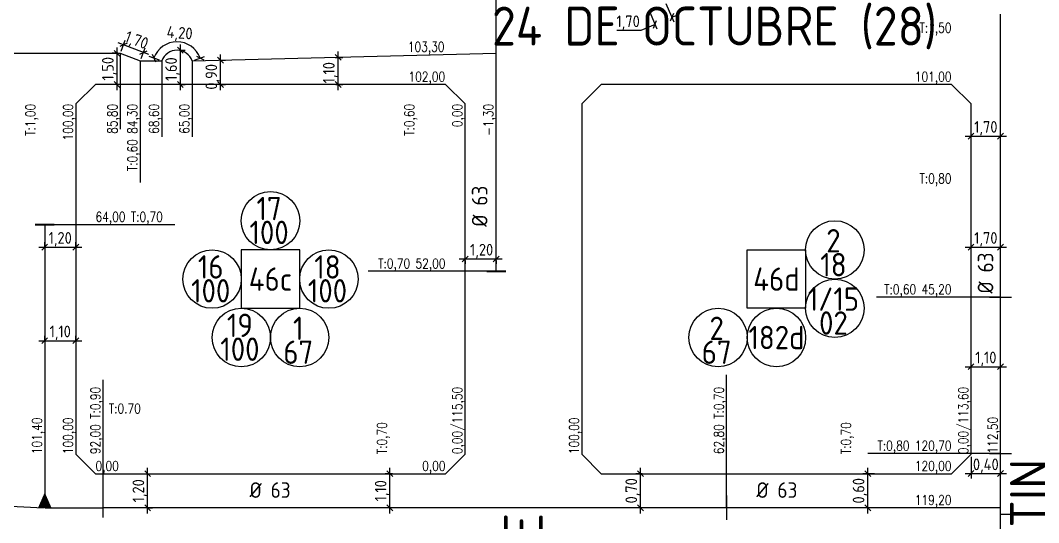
# Model space of a CAD drawing. Extents: x -48 to 13651, y -112 to 3468.
# Drawn here: x 1498 to 1759.6, y 2526.6 to 2655.6 of the extents above; entities that cross this region are included whole.
import ezdxf
from ezdxf.enums import TextEntityAlignment as Align

# ---------------------------------------------------------------- set-up
doc = ezdxf.new("R2010")
doc.units = 0
doc.header["$LTSCALE"] = 6
doc.header["$MEASUREMENT"] = 0
doc.linetypes.add('DASHED2', pattern=[9.525, 6.35, -3.175])
doc.layers.get('0').update_dxf_attribs({"linetype": 'CONTINUOUS'})
doc.layers.get('DEFPOINTS').update_dxf_attribs({"linetype": 'CONTINUOUS'})
for name, color, linetype in [('63', 171, 'CONTINUOUS'), ('AMPLIACIONES', 2, 'CONTINUOUS'), ('CAS', 7, 'CONTINUOUS'), ('Caño 110mm', 170, 'CONTINUOUS'), ('COTA', 2, 'CONTINUOUS'), ('Cotas', 7, 'CONTINUOUS'), ('MANZANAS', 7, 'CONTINUOUS'), ('NUMERO-CROQUIS', 13, 'CONTINUOUS'), ('NUMERO-MANZANA', 4, 'CONTINUOUS'), ('P50', 42, 'CONTINUOUS'), ('P63', 172, 'CONTINUOUS'), ('PCAS', 160, 'DASHED2'), ('PROGRESIVA', 60, 'CONTINUOUS'), ('REDUCCIONES', 13, 'CONTINUOUS'), ('TXTDIAMETRO', 7, 'CONTINUOUS')]:
    doc.layers.add(name, color=color, linetype=linetype)
doc.layers.add('ATENCION', color=7, linetype='CONTINUOUS', plot=False)
doc.styles.add('ABADIMTCONDE', font='isocp.shx')
doc.styles.add('GEOSLAB703LTBT', font='isocp.shx', dxfattribs={"width": 0.9, "height": 8})
doc.styles.add('ROMANS', font='romans.shx', dxfattribs={"width": 0.8, "height": 2.5})
doc.dimstyles.new('COTA02', dxfattribs={"dimtxt": 3, "dimasz": 1.5, "dimexe": 1.25, "dimexo": 0.625, "dimgap": 0.3, "dimtad": 1, "dimtoh": 1, "dimdsep": 46, "dimlunit": 6, "dimtxsty": 'ABADIMTCONDE', "dimblk1": 'OBLIQUE', "dimblk2": 'OBLIQUE', "dimsah": 1, "dimcen": 2.5, "dimdle": 1.5, "dimclrd": 60, "dimclre": 60, "dimclrt": 256, "dimadec": 0, "dimazin": 0, "dimtfac": 1, "dimtix": 1, "dimtofl": 0, "dimtmove": 0, "dimatfit": 0, "dimldrblk": 'OBLIQUE', "dimfxl": 1, "dimtolj": 1, "dimtzin": 0, "dimarcsym": 0})

# ---------------------------------------------------------------- blocks, each defined once
blk = doc.blocks.new('CUADRADO')
at = {"layer": 'NUMERO-MANZANA', "linetype": 'Continuous'}
blk.add_lwpolyline([(-7.5, -7.5), (7.5, -7.5), (7.5, 7.5), (-7.5, 7.5)], close=True, dxfattribs=at)
blk = doc.blocks.new('D63')
at = {"layer": 'TXTDIAMETRO', "color": 7, "ltscale": 0.1, "style": 'ABADIMTCONDE'}
blk.add_text('Ø 63', height=4, dxfattribs=at).set_placement((0, 0), align=Align.MIDDLE)
blk = doc.blocks.new('_OBLIQUE')
at = {"color": 0, "linetype": 'ByBlock'}
blk.add_line((-0.5, -0.5), (0.5, 0.5), dxfattribs=at)
blk = doc.blocks.new('*D772')
at = {"layer": 'COTA', "color": 60, "lineweight": -2, "transparency": 16777216}
for p, q in [((1715.69, 2528.89), (1715.69, 2540.65)), ((1717.42, 2539.15), (1714.44, 2539.15)), ((1717.42, 2530.39), (1714.44, 2530.39))]:
    blk.add_line(p, q, dxfattribs=at)
at = {"layer": 'DEFPOINTS', "color": 0, "transparency": 16777216}
for p in [(1715.69, 2539.15), (1718.04, 2539.15), (1718.04, 2530.39)]:
    blk.add_point(p, dxfattribs=at)
at = {"layer": 'COTA', "color": 60, "lineweight": -2, "transparency": 16777216, "xscale": 1.5, "yscale": 1.5, "zscale": 1.5}
for p, rotation in [((1715.69, 2539.15), 90), ((1715.69, 2530.39), 270)]:
    blk.add_blockref('_OBLIQUE', p, dxfattribs=dict(at, rotation=rotation))
at = {"layer": 'COTA', "transparency": 16777216, "insert": (1713.67, 2534.77), "char_height": 3, "attachment_point": 5, "rotation": 90, "style": 'ABADIMTCONDE'}
blk.add_mtext('\\A1;0,60', dxfattribs=at)
blk = doc.blocks.new('*D1069')
at = {"layer": 'COTA', "color": 60, "lineweight": -2, "transparency": 16777216}
for p, q in [((1530.67, 2528.89), (1530.67, 2540.65)), ((1530.78, 2539.15), (1531.92, 2539.15)), ((1530.78, 2530.39), (1531.92, 2530.39))]:
    blk.add_line(p, q, dxfattribs=at)
at = {"layer": 'DEFPOINTS', "color": 0, "transparency": 16777216}
for p in [(1530.16, 2539.15), (1530.67, 2539.15), (1530.16, 2530.39)]:
    blk.add_point(p, dxfattribs=at)
at = {"layer": 'COTA', "color": 60, "lineweight": -2, "transparency": 16777216, "xscale": 1.5, "yscale": 1.5, "zscale": 1.5}
for p, rotation in [((1530.67, 2539.15), 90), ((1530.67, 2530.39), 270)]:
    blk.add_blockref('_OBLIQUE', p, dxfattribs=dict(at, rotation=rotation))
at = {"layer": 'COTA', "transparency": 16777216, "insert": (1528.64, 2534.77), "char_height": 3, "attachment_point": 5, "rotation": 90, "style": 'ABADIMTCONDE'}
blk.add_mtext('\\A1;1,20', dxfattribs=at)
blk = doc.blocks.new('*D1070')
at = {"layer": 'COTA', "color": 60, "lineweight": -2, "transparency": 16777216}
for p, q in [((1592.91, 2528.89), (1592.91, 2540.65)), ((1593.57, 2539.15), (1591.66, 2539.15)), ((1593.57, 2530.39), (1591.66, 2530.39))]:
    blk.add_line(p, q, dxfattribs=at)
at = {"layer": 'DEFPOINTS', "color": 0, "transparency": 16777216}
for p in [(1592.91, 2539.15), (1594.19, 2539.15), (1594.19, 2530.39)]:
    blk.add_point(p, dxfattribs=at)
at = {"layer": 'COTA', "color": 60, "lineweight": -2, "transparency": 16777216, "xscale": 1.5, "yscale": 1.5, "zscale": 1.5}
for p, rotation in [((1592.91, 2539.15), 90), ((1592.91, 2530.39), 270)]:
    blk.add_blockref('_OBLIQUE', p, dxfattribs=dict(at, rotation=rotation))
at = {"layer": 'COTA', "transparency": 16777216, "insert": (1590.89, 2534.77), "char_height": 3, "attachment_point": 5, "rotation": 90, "style": 'ABADIMTCONDE'}
blk.add_mtext('\\A1;1,10', dxfattribs=at)
blk = doc.blocks.new('*D1071')
at = {"layer": 'COTA', "color": 60, "lineweight": -2, "transparency": 16777216}
for p, q in [((1657.31, 2528.89), (1657.31, 2540.65)), ((1657.71, 2539.15), (1656.06, 2539.15)), ((1657.71, 2530.39), (1656.06, 2530.39))]:
    blk.add_line(p, q, dxfattribs=at)
at = {"layer": 'DEFPOINTS', "color": 0, "transparency": 16777216}
for p in [(1657.31, 2539.15), (1658.33, 2539.15), (1658.33, 2530.39)]:
    blk.add_point(p, dxfattribs=at)
at = {"layer": 'COTA', "color": 60, "lineweight": -2, "transparency": 16777216, "xscale": 1.5, "yscale": 1.5, "zscale": 1.5}
for p, rotation in [((1657.31, 2539.15), 90), ((1657.31, 2530.39), 270)]:
    blk.add_blockref('_OBLIQUE', p, dxfattribs=dict(at, rotation=rotation))
at = {"layer": 'COTA', "transparency": 16777216, "insert": (1655.28, 2534.77), "char_height": 3, "attachment_point": 5, "rotation": 90, "style": 'ABADIMTCONDE'}
blk.add_mtext('\\A1;0,70', dxfattribs=at)
blk = doc.blocks.new('*D1109')
at = {"layer": 'COTA', "color": 60, "lineweight": -2, "transparency": 16777216}
for p, q in [((1742.23, 2543.52), (1742.23, 2537.94)), ((1749.8, 2537.34), (1749.8, 2540.44)), ((1740.73, 2539.19), (1751.3, 2539.19))]:
    blk.add_line(p, q, dxfattribs=at)
at = {"layer": 'DEFPOINTS', "color": 0, "transparency": 16777216}
for p in [(1742.23, 2544.15), (1749.8, 2539.19), (1749.8, 2536.72)]:
    blk.add_point(p, dxfattribs=at)
at = {"layer": 'COTA', "color": 60, "lineweight": -2, "transparency": 16777216, "xscale": 1.5, "yscale": 1.5, "zscale": 1.5, "rotation": 180}
blk.add_blockref('_OBLIQUE', (1742.23, 2539.19), dxfattribs=at)
at = {"layer": 'COTA', "color": 60, "lineweight": -2, "transparency": 16777216, "xscale": 1.5, "yscale": 1.5, "zscale": 1.5}
blk.add_blockref('_OBLIQUE', (1749.8, 2539.19), dxfattribs=at)
at = {"layer": 'COTA', "transparency": 16777216, "insert": (1746.02, 2541.21), "char_height": 3, "attachment_point": 5, "style": 'ABADIMTCONDE'}
blk.add_mtext('\\A1;0,40', dxfattribs=at)
blk = doc.blocks.new('*D1190')
at = {"layer": 'COTA', "color": 60, "lineweight": -2, "transparency": 16777216}
for p, q in [((1740.73, 2566.64), (1751.3, 2566.64)), ((1742.23, 2565.36), (1742.23, 2567.89)), ((1749.8, 2565.36), (1749.8, 2567.89))]:
    blk.add_line(p, q, dxfattribs=at)
at = {"layer": 'DEFPOINTS', "color": 0, "transparency": 16777216}
for p in [(1749.8, 2566.64), (1742.23, 2564.73), (1749.8, 2564.73)]:
    blk.add_point(p, dxfattribs=at)
at = {"layer": 'COTA', "color": 60, "lineweight": -2, "transparency": 16777216, "xscale": 1.5, "yscale": 1.5, "zscale": 1.5, "rotation": 180}
blk.add_blockref('_OBLIQUE', (1742.23, 2566.64), dxfattribs=at)
at = {"layer": 'COTA', "color": 60, "lineweight": -2, "transparency": 16777216, "xscale": 1.5, "yscale": 1.5, "zscale": 1.5}
blk.add_blockref('_OBLIQUE', (1749.8, 2566.64), dxfattribs=at)
at = {"layer": 'COTA', "transparency": 16777216, "insert": (1746.02, 2568.66), "char_height": 3, "attachment_point": 5, "style": 'ABADIMTCONDE'}
blk.add_mtext('\\A1;1,10', dxfattribs=at)
blk = doc.blocks.new('*D1390')
at = {"layer": 'COTA', "color": 60, "lineweight": -2, "transparency": 16777216}
for p, q in [((1742.23, 2595.6), (1742.23, 2598.6)), ((1749.8, 2595.6), (1749.8, 2598.6)), ((1740.73, 2597.35), (1751.3, 2597.35))]:
    blk.add_line(p, q, dxfattribs=at)
at = {"layer": 'DEFPOINTS', "color": 0, "transparency": 16777216}
for p in [(1749.8, 2597.35), (1742.23, 2594.97), (1749.8, 2594.97)]:
    blk.add_point(p, dxfattribs=at)
at = {"layer": 'COTA', "color": 60, "lineweight": -2, "transparency": 16777216, "xscale": 1.5, "yscale": 1.5, "zscale": 1.5, "rotation": 180}
blk.add_blockref('_OBLIQUE', (1742.23, 2597.35), dxfattribs=at)
at = {"layer": 'COTA', "color": 60, "lineweight": -2, "transparency": 16777216, "xscale": 1.5, "yscale": 1.5, "zscale": 1.5}
blk.add_blockref('_OBLIQUE', (1749.8, 2597.35), dxfattribs=at)
at = {"layer": 'COTA', "transparency": 16777216, "insert": (1746.02, 2599.37), "char_height": 3, "attachment_point": 5, "style": 'ABADIMTCONDE'}
blk.add_mtext('\\A1;1,70', dxfattribs=at)
blk = doc.blocks.new('*D1391')
at = {"layer": 'COTA', "color": 60, "lineweight": -2, "transparency": 16777216}
for p, q in [((1742.23, 2624.13), (1742.23, 2627.13)), ((1749.8, 2624.13), (1749.8, 2627.13)), ((1740.73, 2625.88), (1751.3, 2625.88))]:
    blk.add_line(p, q, dxfattribs=at)
at = {"layer": 'DEFPOINTS', "color": 0, "transparency": 16777216}
for p in [(1749.8, 2625.88), (1742.23, 2623.5), (1749.8, 2623.5)]:
    blk.add_point(p, dxfattribs=at)
at = {"layer": 'COTA', "color": 60, "lineweight": -2, "transparency": 16777216, "xscale": 1.5, "yscale": 1.5, "zscale": 1.5, "rotation": 180}
blk.add_blockref('_OBLIQUE', (1742.23, 2625.88), dxfattribs=at)
at = {"layer": 'COTA', "color": 60, "lineweight": -2, "transparency": 16777216, "xscale": 1.5, "yscale": 1.5, "zscale": 1.5}
blk.add_blockref('_OBLIQUE', (1749.8, 2625.88), dxfattribs=at)
at = {"layer": 'COTA', "transparency": 16777216, "insert": (1746.02, 2627.9), "char_height": 3, "attachment_point": 5, "style": 'ABADIMTCONDE'}
blk.add_mtext('\\A1;1,70', dxfattribs=at)
blk = doc.blocks.new('Tapa')
at = {"layer": 'Cotas', "lineweight": 40, "ltscale": 3}
blk.add_line((-2.43, 0), (2.43, 0), dxfattribs=at)
blk = doc.blocks.new('*D1697')
at = {"layer": 'COTA', "color": 60, "lineweight": -2, "transparency": 16777216}
for p, q in [((1659.51, 2658.13), (1661.52, 2653.41)), ((1663.83, 2659.97), (1665.84, 2655.25)), ((1665.35, 2656.4), (1666.73, 2656.98)), ((1657.35, 2652.99), (1651.19, 2652.99)), ((1661.03, 2654.56), (1657.35, 2652.99))]:
    blk.add_line(p, q, dxfattribs=at)
at = {"layer": 'DEFPOINTS', "color": 0, "transparency": 16777216}
for p in [(1659.26, 2658.71), (1663.58, 2660.54), (1665.35, 2656.4)]:
    blk.add_point(p, dxfattribs=at)
at = {"layer": 'COTA', "color": 60, "lineweight": -2, "transparency": 16777216, "xscale": 1.5, "yscale": 1.5, "zscale": 1.5}
for p, rotation in [((1661.03, 2654.56), 23.04306200177639), ((1665.35, 2656.4), 203.0430620017763)]:
    blk.add_blockref('_OBLIQUE', p, dxfattribs=dict(at, rotation=rotation))
at = {"layer": 'COTA', "transparency": 16777216, "insert": (1654.12, 2655.02), "char_height": 3, "attachment_point": 5, "style": 'ABADIMTCONDE'}
blk.add_mtext('\\A1;1,70', dxfattribs=at)
blk = doc.blocks.new('CUPLARED')
at = {"layer": 'REDUCCIONES'}
blk.add_lwpolyline([(4, 0, 0, 3.5, 0), (0, 0, 3.5, 3.5, 0)], format="xyseb", dxfattribs=at)
blk = doc.blocks.new('*D1713')
at = {"layer": 'COTA', "color": 60, "lineweight": -2, "transparency": 16777216}
for p, q in [((1504.23, 2597.37), (1504.23, 2598.61)), ((1512.23, 2597.37), (1512.23, 2598.61)), ((1502.73, 2597.36), (1513.73, 2597.36))]:
    blk.add_line(p, q, dxfattribs=at)
at = {"layer": 'DEFPOINTS', "color": 0, "transparency": 16777216}
for p in [(1504.23, 2596.74), (1512.23, 2597.36), (1512.23, 2596.74)]:
    blk.add_point(p, dxfattribs=at)
at = {"layer": 'COTA', "color": 60, "lineweight": -2, "transparency": 16777216, "xscale": 1.5, "yscale": 1.5, "zscale": 1.5, "rotation": 180}
blk.add_blockref('_OBLIQUE', (1504.23, 2597.36), dxfattribs=at)
at = {"layer": 'COTA', "color": 60, "lineweight": -2, "transparency": 16777216, "xscale": 1.5, "yscale": 1.5, "zscale": 1.5}
blk.add_blockref('_OBLIQUE', (1512.23, 2597.36), dxfattribs=at)
at = {"layer": 'COTA', "transparency": 16777216, "insert": (1508.21, 2599.38), "char_height": 3, "attachment_point": 5, "style": 'ABADIMTCONDE'}
blk.add_mtext('\\A1;1,20', dxfattribs=at)
blk = doc.blocks.new('*D1714')
at = {"layer": 'COTA', "color": 60, "lineweight": -2, "transparency": 16777216}
for p, q in [((1504.23, 2573.32), (1504.23, 2574.56)), ((1512.23, 2573.32), (1512.23, 2574.56)), ((1502.73, 2573.31), (1513.73, 2573.31))]:
    blk.add_line(p, q, dxfattribs=at)
at = {"layer": 'DEFPOINTS', "color": 0, "transparency": 16777216}
for p in [(1504.23, 2572.7), (1512.23, 2573.31), (1512.23, 2572.7)]:
    blk.add_point(p, dxfattribs=at)
at = {"layer": 'COTA', "color": 60, "lineweight": -2, "transparency": 16777216, "xscale": 1.5, "yscale": 1.5, "zscale": 1.5, "rotation": 180}
blk.add_blockref('_OBLIQUE', (1504.23, 2573.31), dxfattribs=at)
at = {"layer": 'COTA', "color": 60, "lineweight": -2, "transparency": 16777216, "xscale": 1.5, "yscale": 1.5, "zscale": 1.5}
blk.add_blockref('_OBLIQUE', (1512.23, 2573.31), dxfattribs=at)
at = {"layer": 'COTA', "transparency": 16777216, "insert": (1508.21, 2575.34), "char_height": 3, "attachment_point": 5, "style": 'ABADIMTCONDE'}
blk.add_mtext('\\A1;1,10', dxfattribs=at)
blk = doc.blocks.new('*D1715')
at = {"layer": 'COTA', "color": 60, "lineweight": -2, "transparency": 16777216}
for p, q in [((1533.71, 2645.42), (1531.1, 2646.37)), ((1542.71, 2645.42), (1545.32, 2646.37))]:
    blk.add_line(p, q, dxfattribs=at)
blk.add_arc((1538.21, 2643.78), 6.32, 20.077, 159.923, dxfattribs=at)
at = {"layer": 'DEFPOINTS', "color": 0, "transparency": 16777216}
for p in [(1535.71, 2649.58), (1534.3, 2645.21), (1542.13, 2645.21), (1538.21, 2643.78)]:
    blk.add_point(p, dxfattribs=at)
at = {"layer": 'COTA', "color": 60, "lineweight": -2, "transparency": 16777216, "xscale": 1.5, "yscale": 1.5, "zscale": 1.5}
for p, rotation in [((1532.28, 2645.94), 249.9229587629849), ((1544.15, 2645.94), 290.077041237014)]:
    blk.add_blockref('_OBLIQUE', p, dxfattribs=dict(at, rotation=rotation))
at = {"layer": 'COTA', "transparency": 16777216, "insert": (1538.88, 2652.09), "char_height": 3, "attachment_point": 5, "rotation": 355.4415, "style": 'ABADIMTCONDE'}
blk.add_mtext('\\A1;4,20', dxfattribs=at)
blk = doc.blocks.new('*D1716')
at = {"layer": 'COTA', "color": 60, "lineweight": -2, "transparency": 16777216}
for p, q in [((1523.86, 2647.73), (1524.9, 2650.49)), ((1530.99, 2646.85), (1523.06, 2649.85)), ((1528.99, 2645.79), (1530.03, 2648.55))]:
    blk.add_line(p, q, dxfattribs=at)
at = {"layer": 'DEFPOINTS', "color": 0, "transparency": 16777216}
for p in [(1524.46, 2649.32), (1523.64, 2647.15), (1528.77, 2645.21)]:
    blk.add_point(p, dxfattribs=at)
at = {"layer": 'COTA', "color": 60, "lineweight": -2, "transparency": 16777216, "xscale": 1.5, "yscale": 1.5, "zscale": 1.5}
for p, rotation in [((1524.46, 2649.32), 159.2869841801476), ((1529.59, 2647.38), 339.2869841801477)]:
    blk.add_blockref('_OBLIQUE', p, dxfattribs=dict(at, rotation=rotation))
at = {"layer": 'COTA', "transparency": 16777216, "insert": (1527.74, 2650.24), "char_height": 3, "attachment_point": 5, "rotation": 339.287, "style": 'ABADIMTCONDE'}
blk.add_mtext('\\A1;1,70', dxfattribs=at)
blk = doc.blocks.new('*D1717')
at = {"layer": 'COTA', "color": 60, "lineweight": -2, "transparency": 16777216}
for p, q in [((1538.84, 2647.94), (1540.32, 2647.94)), ((1539.07, 2637.65), (1539.07, 2649.44)), ((1539.07, 2639.15), (1540.32, 2639.15))]:
    blk.add_line(p, q, dxfattribs=at)
at = {"layer": 'DEFPOINTS', "color": 0, "transparency": 16777216}
for p in [(1538.21, 2647.94), (1539.07, 2647.94), (1538.44, 2639.15)]:
    blk.add_point(p, dxfattribs=at)
at = {"layer": 'COTA', "color": 60, "lineweight": -2, "transparency": 16777216, "xscale": 1.5, "yscale": 1.5, "zscale": 1.5}
for p, rotation in [((1539.07, 2647.94), 90), ((1539.07, 2639.15), 270)]:
    blk.add_blockref('_OBLIQUE', p, dxfattribs=dict(at, rotation=rotation))
at = {"layer": 'COTA', "transparency": 16777216, "insert": (1537.05, 2643.09), "char_height": 3, "attachment_point": 5, "rotation": 90, "style": 'ABADIMTCONDE'}
blk.add_mtext('\\A1;1,60', dxfattribs=at)
blk = doc.blocks.new('*D1718')
at = {"layer": 'COTA', "color": 60, "lineweight": -2, "transparency": 16777216}
for p, q in [((1522.81, 2637.65), (1522.81, 2648.65)), ((1523.01, 2647.15), (1521.56, 2647.15)), ((1523.01, 2639.15), (1521.56, 2639.15))]:
    blk.add_line(p, q, dxfattribs=at)
at = {"layer": 'DEFPOINTS', "color": 0, "transparency": 16777216}
for p in [(1522.81, 2647.15), (1523.64, 2647.15), (1523.64, 2639.15)]:
    blk.add_point(p, dxfattribs=at)
at = {"layer": 'COTA', "color": 60, "lineweight": -2, "transparency": 16777216, "xscale": 1.5, "yscale": 1.5, "zscale": 1.5}
for p, rotation in [((1522.81, 2647.15), 90), ((1522.81, 2639.15), 270)]:
    blk.add_blockref('_OBLIQUE', p, dxfattribs=dict(at, rotation=rotation))
at = {"layer": 'COTA', "transparency": 16777216, "insert": (1520.79, 2643.18), "char_height": 3, "attachment_point": 5, "rotation": 90, "style": 'ABADIMTCONDE'}
blk.add_mtext('\\A1;1,50', dxfattribs=at)
blk = doc.blocks.new('*D1719')
at = {"layer": 'COTA', "color": 60, "lineweight": -2, "transparency": 16777216}
for p, q in [((1549.33, 2645.37), (1550.66, 2645.37)), ((1549.41, 2637.65), (1549.41, 2646.87)), ((1549.33, 2639.15), (1550.66, 2639.15))]:
    blk.add_line(p, q, dxfattribs=at)
at = {"layer": 'DEFPOINTS', "color": 0, "transparency": 16777216}
for p in [(1548.7, 2645.37), (1549.41, 2645.37), (1548.7, 2639.15)]:
    blk.add_point(p, dxfattribs=at)
at = {"layer": 'COTA', "color": 60, "lineweight": -2, "transparency": 16777216, "xscale": 1.5, "yscale": 1.5, "zscale": 1.5}
for p, rotation in [((1549.41, 2645.37), 90), ((1549.41, 2639.15), 270)]:
    blk.add_blockref('_OBLIQUE', p, dxfattribs=dict(at, rotation=rotation))
at = {"layer": 'COTA', "transparency": 16777216, "insert": (1547.38, 2641.11), "char_height": 3, "attachment_point": 5, "rotation": 90, "style": 'ABADIMTCONDE'}
blk.add_mtext('\\A1;0,90', dxfattribs=at)
blk = doc.blocks.new('*D1720')
at = {"layer": 'COTA', "color": 60, "lineweight": -2, "transparency": 16777216}
for p, q in [((1578.86, 2646.1), (1580.85, 2646.1)), ((1579.6, 2637.65), (1579.6, 2647.6)), ((1579.05, 2639.15), (1580.85, 2639.15))]:
    blk.add_line(p, q, dxfattribs=at)
at = {"layer": 'DEFPOINTS', "color": 0, "transparency": 16777216}
for p in [(1578.24, 2646.1), (1579.6, 2646.1), (1578.43, 2639.15)]:
    blk.add_point(p, dxfattribs=at)
at = {"layer": 'COTA', "color": 60, "lineweight": -2, "transparency": 16777216, "xscale": 1.5, "yscale": 1.5, "zscale": 1.5}
for p, rotation in [((1579.6, 2646.1), 90), ((1579.6, 2639.15), 270)]:
    blk.add_blockref('_OBLIQUE', p, dxfattribs=dict(at, rotation=rotation))
at = {"layer": 'COTA', "transparency": 16777216, "insert": (1577.57, 2642.17), "char_height": 3, "attachment_point": 5, "rotation": 90, "style": 'ABADIMTCONDE'}
blk.add_mtext('\\A1;1,10', dxfattribs=at)
blk = doc.blocks.new('*D1721')
at = {"layer": 'COTA', "color": 60, "lineweight": -2, "transparency": 16777216}
for p, q in [((1610.73, 2594.31), (1621.73, 2594.31)), ((1612.23, 2593.96), (1612.23, 2593.06)), ((1620.23, 2593.96), (1620.23, 2593.06))]:
    blk.add_line(p, q, dxfattribs=at)
at = {"layer": 'DEFPOINTS', "color": 0, "transparency": 16777216}
for p in [(1612.23, 2594.58), (1620.23, 2594.58), (1620.23, 2594.31)]:
    blk.add_point(p, dxfattribs=at)
at = {"layer": 'COTA', "color": 60, "lineweight": -2, "transparency": 16777216, "xscale": 1.5, "yscale": 1.5, "zscale": 1.5, "rotation": 180}
blk.add_blockref('_OBLIQUE', (1612.23, 2594.31), dxfattribs=at)
at = {"layer": 'COTA', "color": 60, "lineweight": -2, "transparency": 16777216, "xscale": 1.5, "yscale": 1.5, "zscale": 1.5}
blk.add_blockref('_OBLIQUE', (1620.23, 2594.31), dxfattribs=at)
at = {"layer": 'COTA', "transparency": 16777216, "insert": (1616.48, 2596.34), "char_height": 3, "attachment_point": 5, "style": 'ABADIMTCONDE'}
blk.add_mtext('\\A1;1,20', dxfattribs=at)

msp = doc.modelspace()

# ---------------------------------------------------------------- linework, layer by layer
at = {"layer": '63', "ltscale": 0.1}
for p, q in [((1749.801, 2503.922), (1749.801, 2544.354)), ((1749.801, 2530.394), (1679.434, 2530.394))]:
    msp.add_line(p, q, dxfattribs=at)
at = {"layer": 'CAS', "ltscale": 0.1}
for p, q in [((1746.959, 2584.508), (1752.643, 2584.508)), ((1746.959, 2544.354), (1752.643, 2544.354)), ((1519.251, 2527.894), (1519.251, 2532.894)), ((1679.434, 2533.516), (1679.434, 2527.273))]:
    msp.add_line(p, q, dxfattribs=at)
at = {"layer": 'Caño 110mm', "ltscale": 0.1}
for p, q in [((1749.801, 2584.508), (1749.801, 2660.544)), ((1749.801, 2544.354), (1749.801, 2584.508))]:
    msp.add_line(p, q, dxfattribs=at)
at = {"layer": 'Caño 110mm'}
for p, q in [((1612.251, 2530.394), (1519.251, 2530.394)), ((1679.434, 2530.394), (1612.251, 2530.394)), ((1749.801, 2528.788), (1834.135, 2528.788))]:
    msp.add_line(p, q, dxfattribs=at)
at = {"layer": 'MANZANAS'}
for p, q in [((1512.234, 2634.145), (1517.234, 2639.145)), ((1607.234, 2639.145), (1517.234, 2639.145)), ((1612.234, 2634.145), (1607.234, 2639.145)), ((1647.234, 2639.145), (1642.234, 2634.145)), ((1737.234, 2639.145), (1647.234, 2639.145)), ((1742.234, 2634.145), (1737.234, 2639.145)), ((1512.234, 2634.145), (1512.234, 2544.145)), ((1612.234, 2544.145), (1612.234, 2634.145)), ((1642.234, 2634.145), (1642.234, 2544.145)), ((1742.234, 2544.145), (1742.234, 2634.145)), ((1517.234, 2539.145), (1512.234, 2544.145)), ((1607.234, 2539.145), (1612.234, 2544.145)), ((1642.234, 2544.145), (1647.234, 2539.145)), ((1737.234, 2539.145), (1742.234, 2544.145)), ((1517.234, 2539.145), (1607.234, 2539.145)), ((1647.234, 2539.145), (1737.234, 2539.145))]:
    msp.add_line(p, q, dxfattribs=at)
at = {"layer": 'NUMERO-CROQUIS'}
for centre in [(1562.234, 2604.145), (1707.234, 2596.645), (1547.234, 2589.145), (1577.234, 2589.145), (1707.234, 2581.645), (1554.734, 2574.145), (1569.734, 2574.145), (1677.234, 2574.145), (1692.234, 2574.145)]:
    msp.add_circle(centre, 7.5, dxfattribs=at)
at = {"layer": 'NUMERO-MANZANA'}
msp.add_lwpolyline([(1684.734, 2596.645), (1699.734, 2596.645), (1699.734, 2581.645), (1684.734, 2581.645)], close=True, dxfattribs=at)
at = {"layer": 'P50'}
msp.add_line((1504.234, 2603.145), (1504.234, 2530.369), dxfattribs=at)
at = {"layer": 'P63'}
for p, q in [((1620.234, 2645.206), (1620.234, 2661.145)), ((1491.624, 2647.145), (1504.234, 2647.145)), ((1504.234, 2647.145), (1523.637, 2647.145)), ((1523.637, 2647.145), (1528.766, 2645.206)), ((1528.766, 2645.206), (1534.299, 2645.206)), ((1542.127, 2645.206), (1620.234, 2647.145)), ((1620.234, 2591.145), (1620.234, 2647.145)), ((1489.919, 2531.145), (1503.872, 2530.368)), ((1504.234, 2530.369), (1519.251, 2530.394))]:
    msp.add_line(p, q, dxfattribs=at)
msp.add_arc((1538.213, 2643.776), 4.167, 20.07704, 159.92296, dxfattribs=at)
at = {"layer": 'PROGRESIVA'}
for p, q in [((1523.637, 2647.145), (1523.637, 2627.652)), ((1528.766, 2645.206), (1528.766, 2613.966)), ((1534.299, 2645.206), (1534.299, 2625.713)), ((1542.127, 2645.206), (1542.127, 2625.713)), ((1506.665, 2603.145), (1537.668, 2603.145)), ((1617.803, 2591.145), (1587.335, 2591.145)), ((1749.801, 2584.508), (1717.973, 2584.508)), ((1679.434, 2530.394), (1679.434, 2564.584)), ((1519.251, 2530.394), (1519.251, 2563.236)), ((1749.801, 2544.354), (1715.706, 2544.354))]:
    msp.add_line(p, q, dxfattribs=at)

# ---------------------------------------------------------------- block references
at = {"layer": 'AMPLIACIONES', "ltscale": 0.1}
for name, p in [('CUADRADO', (1562.234, 2589.145)), ('D63', (1562.134, 2534.954))]:
    msp.add_blockref(name, p, dxfattribs=at)
at = {"layer": 'COTA', "rotation": 90.00000000000176}
msp.add_blockref('CUPLARED', (1504.234, 2530.369), dxfattribs=at)
at = {"layer": 'PCAS'}
for p in [(1504.234, 2603.145), (1620.234, 2591.145)]:
    msp.add_blockref('Tapa', p, dxfattribs=at)
at = {"layer": 'TXTDIAMETRO', "ltscale": 0.1, "rotation": 90}
for p in [(1615.969, 2607.872), (1745.938, 2590.71)]:
    msp.add_blockref('D63', p, dxfattribs=at)
at = {"layer": 'TXTDIAMETRO', "ltscale": 0.1}
msp.add_blockref('D63', (1692.347, 2534.954), dxfattribs=at)

# ---------------------------------------------------------------- texts
at = {"layer": 'ATENCION', "style": 'GEOSLAB703LTBT'}
msp.add_text('24 DE OCTUBRE (28)', height=10, dxfattribs=at).set_placement((1619.141, 2654.145), align=Align.MIDDLE_LEFT)
for s, p in [('SAN MARTIN', (1757.234, 2472.415)), ('SANTA FE', (1627.234, 2472.415))]:
    msp.add_text(s, height=10, rotation=90, dxfattribs=at).set_placement(p, align=Align.MIDDLE_LEFT)
at = {"layer": 'NUMERO-CROQUIS', "style": 'GEOSLAB703LTBT'}
for s, p in [('17', (1561.869, 2607.277)), ('100', (1561.869, 2601.142)), ('2', (1706.869, 2599.003)), ('18', (1706.869, 2592.867)), ('16', (1546.869, 2592.277)), ('18', (1576.869, 2592.277)), ('100', (1546.869, 2586.142)), ('100', (1576.869, 2586.142)), ('1/15', (1706.869, 2584.003)), ('19', (1554.369, 2577.277)), ('02', (1706.869, 2577.867)), ('1', (1569.369, 2576.503)), ('2', (1676.869, 2576.503)), ('182d', (1692.234, 2574.145)), ('100', (1554.369, 2571.142)), ('67', (1569.369, 2570.367)), ('67', (1676.869, 2570.367))]:
    msp.add_text(s, height=6, dxfattribs=at).set_placement(p, align=Align.MIDDLE)
at = {"layer": 'NUMERO-MANZANA', "style": 'GEOSLAB703LTBT'}
for s, p in [('46c', (1562.234, 2589.145)), ('46d', (1692.234, 2589.145))]:
    msp.add_text(s, height=6, dxfattribs=at).set_placement(p, align=Align.MIDDLE)
at = {"layer": 'PROGRESIVA', "style": 'ROMANS', "width": 0.8}
for s, p in [('T:1,50', (1737.234, 2651.696)), ('103,30', (1606.936, 2646.815)), ('102,00', (1607.126, 2639.145)), ('101,00', (1737.234, 2639.145)), ('T:0,80', (1737.234, 2612.993)), ('T:0,70 52,00', (1607.234, 2591.145)), ('T:0,60 45,20', (1737.234, 2584.508)), ('T:0,80 120,70', (1737.234, 2544.354)), ('0,00', (1607.234, 2539.145)), ('120,00', (1737.234, 2539.145)), ('119,20', (1737.234, 2530.394))]:
    msp.add_text(s, height=2.5, dxfattribs=at).set_placement(p, align=Align.BOTTOM_RIGHT)
for s, p in [('T:1,00', (1502.548, 2634.154)), ('100,00', (1512.234, 2634.145)), ('85,80', (1523.637, 2634.145)), ('T:0,60 84,30', (1528.766, 2634.145)), ('68,60', (1534.299, 2634.145)), ('65,00', (1542.127, 2634.145)), ('T:0,60', (1599.907, 2634.154)), ('0,00', (1612.234, 2634.145)), ('-1,30', (1620.234, 2634.145))]:
    msp.add_text(s, height=2.5, rotation=90, dxfattribs=at).set_placement(p, align=Align.BOTTOM_RIGHT)
for s, p in [('64,00 T:0,70', (1517.234, 2603.145)), ('T:0.70', (1520.715, 2553.887)), ('0,00', (1517.234, 2539.145))]:
    msp.add_text(s, height=2.5, dxfattribs=at).set_placement(p, align=Align.BOTTOM_LEFT)
for s, p in [('92,00 T:0,90', (1519.251, 2544.145)), ('0,00/115,50', (1612.234, 2544.145)), ('62,80 T:0,70', (1679.434, 2544.145)), ('0,00/113,60', (1742.234, 2544.145)), ('112,50', (1749.801, 2544.354)), ('101,40', (1504.234, 2544.145)), ('100,00', (1512.234, 2544.145)), ('T:0,70', (1592.873, 2544.145)), ('100,00', (1642.234, 2544.145)), ('T:0,70', (1712.099, 2544.145))]:
    msp.add_text(s, height=2.5, rotation=90, dxfattribs=at).set_placement(p, align=Align.BOTTOM_LEFT)

# ---------------------------------------------------------------- dimensions: what is measured, and where the dimension line sits
at = {"layer": 'COTA'}
for base, p1, p2, angle, text, picture, middle, dimtype in [((1665.349, 2656.395), (1659.262, 2658.706), (1663.584, 2660.544), 23.04306, '1,70', '*D1697', (1654.12, 2652.991), 161), ((1524.459, 2649.319), (1528.766, 2645.206), (1523.637, 2647.145), 159.28698, '1,70', '*D1716', (1527.023, 2648.35), 161), ((1522.812, 2647.145), (1523.637, 2639.145), (1523.637, 2647.145), 90, '1,50', '*D1718', (1522.812, 2643.179), 160), ((1539.071, 2647.943), (1538.443, 2639.145), (1538.213, 2647.943), 90, '1,60', '*D1717', (1539.071, 2643.085), 160), ((1549.409, 2645.369), (1548.704, 2639.145), (1548.7, 2645.369), 90, '0,90', '*D1719', (1549.409, 2641.113), 160), ((1579.597, 2646.103), (1578.429, 2639.145), (1578.24, 2646.103), 90, '1,10', '*D1720', (1579.597, 2642.175), 160)]:
    dim = msp.add_linear_dim(base=base, p1=p1, p2=p2, angle=angle, text=text, dimstyle='COTA02', dxfattribs=at)
    dim.commit()
    dim.dimension.update_dxf_attribs({"geometry": picture, "text_midpoint": middle, "dimtype": dimtype})
dim = msp.add_angular_dim_3p(base=(1535.713, 2649.579), center=(1538.213, 2643.776), p1=(1542.127, 2645.206), p2=(1534.299, 2645.206), text='4,20', dimstyle='COTA02', dxfattribs=at)
dim.commit()
dim.dimension.update_dxf_attribs({"geometry": '*D1715', "text_midpoint": (1538.715, 2650.075), "dimtype": 165})
for base, p1, p2, picture, middle in [((1749.801, 2625.877), (1742.234, 2623.503), (1749.801, 2623.503), '*D1391', (1746.017, 2627.902)), ((1749.801, 2597.346), (1742.234, 2594.972), (1749.801, 2594.972), '*D1390', (1746.017, 2599.371))]:
    dim = msp.add_linear_dim(base=base, p1=p1, p2=p2, text='1,70', dimstyle='COTA02', dxfattribs=at)
    dim.commit()
    dim.dimension.update_dxf_attribs({"geometry": picture, "text_midpoint": middle})
for base, p1, p2, text, picture, middle in [((1512.234, 2597.359), (1504.234, 2596.743), (1512.234, 2596.743), '1,20', '*D1713', (1508.209, 2597.359)), ((1620.234, 2594.313), (1612.234, 2594.58), (1620.234, 2594.58), '1,20', '*D1721', (1616.477, 2594.313)), ((1512.234, 2573.313), (1504.234, 2572.696), (1512.234, 2572.696), '1,10', '*D1714', (1508.209, 2573.313))]:
    dim = msp.add_linear_dim(base=base, p1=p1, p2=p2, text=text, dimstyle='COTA02', dxfattribs=at)
    dim.commit()
    dim.dimension.update_dxf_attribs({"geometry": picture, "text_midpoint": middle, "dimtype": 160})
at = {"layer": 'COTA', "color": 12}
for base, p1, p2, text, picture, middle in [((1749.801, 2566.638), (1742.234, 2564.733), (1749.801, 2564.733), '1,10', '*D1190', (1746.017, 2568.663)), ((1749.801, 2539.188), (1742.234, 2544.145), (1749.801, 2536.716), '0,40', '*D1109', (1746.017, 2541.213))]:
    dim = msp.add_linear_dim(base=base, p1=p1, p2=p2, text=text, dimstyle='COTA02', dxfattribs=at)
    dim.commit()
    dim.dimension.update_dxf_attribs({"geometry": picture, "text_midpoint": middle})
for base, p1, p2, text, picture, middle in [((1530.668, 2539.145), (1530.155, 2530.394), (1530.155, 2539.145), '1,20', '*D1069', (1528.642, 2534.77)), ((1592.913, 2539.145), (1594.194, 2530.394), (1594.194, 2539.145), '1,10', '*D1070', (1590.888, 2534.77)), ((1657.307, 2539.145), (1658.332, 2530.394), (1658.332, 2539.145), '0,70', '*D1071', (1655.282, 2534.77))]:
    dim = msp.add_linear_dim(base=base, p1=p1, p2=p2, angle=90, text=text, dimstyle='COTA02', dxfattribs=at)
    dim.commit()
    dim.dimension.update_dxf_attribs({"geometry": picture, "text_midpoint": middle})
at = {"layer": 'COTA'}
dim = msp.add_linear_dim(base=(1715.694, 2539.145), p1=(1718.041, 2530.394), p2=(1718.041, 2539.145), angle=90, text='0,60', dimstyle='COTA02', dxfattribs=at)
dim.commit()
dim.dimension.update_dxf_attribs({"geometry": '*D772', "text_midpoint": (1713.669, 2534.77)})

doc.saveas('drawing.dxf')
